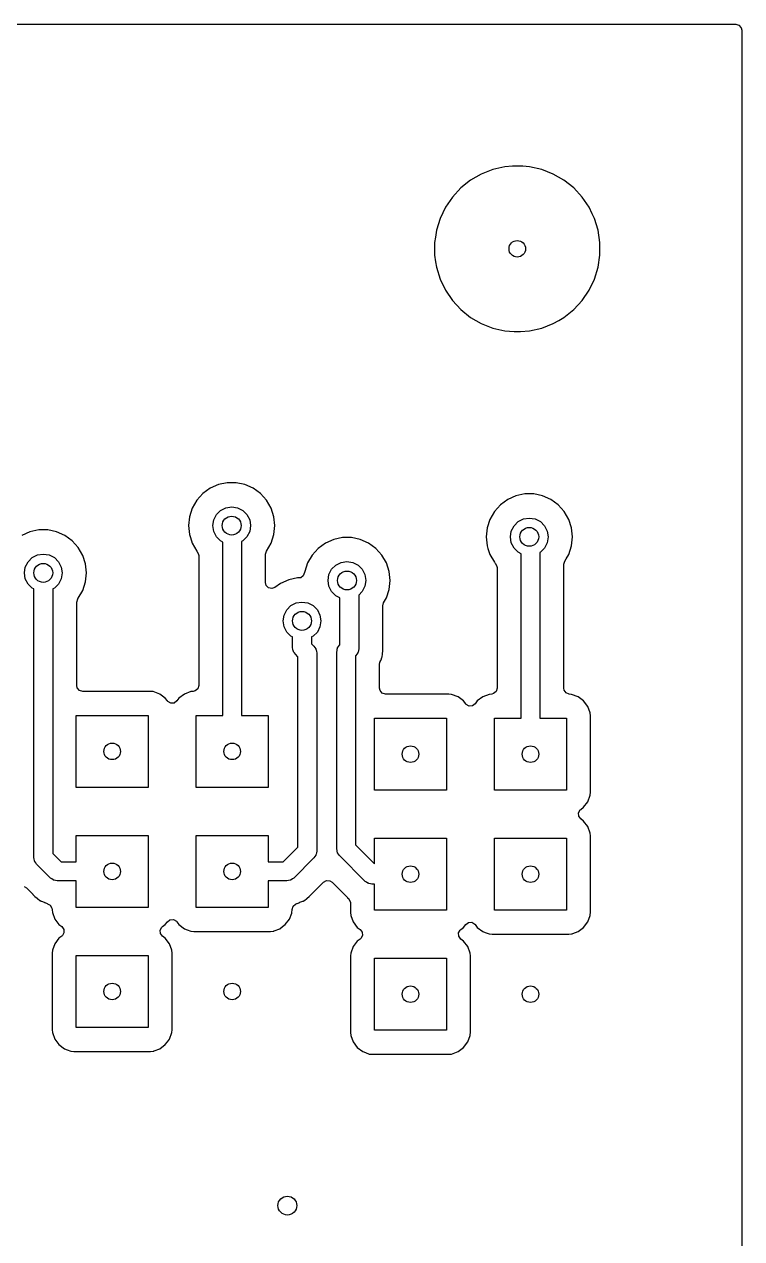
# Model space of a CAD drawing. Extents: x 4.21 to 6.19, y -6.99 to -5.01.
# Drawn here: x 5.589 to 6.187, y -6.025 to -5.013 of the extents above; entities that cross this region are included whole.
import ezdxf

# ---------------------------------------------------------------- set-up
doc = ezdxf.new("R2010")
doc.units = 0
doc.header["$MEASUREMENT"] = 0
doc.layers.add('BLACK', color=7, linetype='CONTINUOUS')

msp = doc.modelspace()

# ---------------------------------------------------------------- linework, layer by layer
at = {"layer": 'BLACK', "linetype": 'CONTINUOUS'}
for p, q in [((4.2179, -5.013), (6.1821, -5.013)), ((6.1821, -5.013), (6.1847, -5.0138)), ((6.1847, -5.0138), (6.1866, -5.0159)), ((6.1866, -5.0159), (6.187, -5.0179)), ((6.187, -5.0179), (6.187, -6.9821)), ((5.97, -5.1377), (5.9611, -5.1429)), ((5.9796, -5.134), (5.97, -5.1377)), ((5.97, -5.1377), (5.97, -5.1377)), ((5.9897, -5.1317), (5.9796, -5.134)), ((5.9796, -5.134), (5.9796, -5.134)), ((5.9959, -5.1312), (5.9897, -5.1317)), ((5.9974, -5.1311), (5.9959, -5.1312)), ((6.0026, -5.1311), (5.9974, -5.1311)), ((6.0045, -5.1312), (6.0026, -5.1311)), ((6.0103, -5.1317), (6.0045, -5.1312)), ((6.0204, -5.134), (6.0103, -5.1317)), ((6.03, -5.1377), (6.0204, -5.134)), ((6.0204, -5.134), (6.0204, -5.134)), ((6.0389, -5.1429), (6.03, -5.1377)), ((6.03, -5.1377), (6.03, -5.1377)), ((5.953, -5.1493), (5.946, -5.1569)), ((5.9611, -5.1429), (5.953, -5.1493)), ((6.047, -5.1493), (6.0389, -5.1429)), ((6.0389, -5.1429), (6.0389, -5.1429)), ((6.0389, -5.1429), (6.0389, -5.1429)), ((6.054, -5.1569), (6.047, -5.1493)), ((5.946, -5.1569), (5.9401, -5.1654)), ((5.946, -5.1569), (5.946, -5.1569)), ((6.0599, -5.1654), (6.054, -5.1569)), ((6.054, -5.1569), (6.054, -5.1569)), ((5.9401, -5.1654), (5.9357, -5.1748)), ((5.9401, -5.1654), (5.9401, -5.1654)), ((6.0624, -5.1708), (6.0599, -5.1654)), ((6.0599, -5.1654), (6.0599, -5.1654)), ((6.0599, -5.1654), (6.0599, -5.1654)), ((5.9357, -5.1748), (5.9326, -5.1846)), ((5.9357, -5.1748), (5.9357, -5.1748)), ((6.0643, -5.1748), (6.0624, -5.1708)), ((6.0674, -5.1846), (6.0643, -5.1748)), ((6.0643, -5.1748), (6.0643, -5.1748)), ((5.9326, -5.1846), (5.9318, -5.1903)), ((6.0689, -5.1948), (6.0674, -5.1846)), ((6.0674, -5.1846), (6.0674, -5.1846)), ((6.0674, -5.1846), (6.0674, -5.1846)), ((5.9318, -5.1903), (5.9311, -5.1948)), ((5.9311, -5.1948), (5.9311, -5.2052)), ((6.0689, -5.2052), (6.0689, -5.1948)), ((5.9311, -5.2052), (5.9319, -5.2108)), ((6.0674, -5.2154), (6.0689, -5.2052)), ((5.9319, -5.2108), (5.9326, -5.2154)), ((5.9326, -5.2154), (5.9357, -5.2252)), ((6.0643, -5.2252), (6.0674, -5.2154)), ((5.9357, -5.2252), (5.9357, -5.2252)), ((5.9357, -5.2252), (5.9401, -5.2346)), ((6.0599, -5.2346), (6.0643, -5.2252)), ((5.9401, -5.2346), (5.9401, -5.2346)), ((5.9401, -5.2346), (5.946, -5.2431)), ((6.054, -5.2431), (6.0599, -5.2346)), ((5.946, -5.2431), (5.946, -5.2431)), ((5.946, -5.2431), (5.953, -5.2507)), ((5.953, -5.2507), (5.9611, -5.2571)), ((6.0389, -5.2571), (6.047, -5.2507)), ((6.047, -5.2507), (6.054, -5.2431)), ((5.9611, -5.2571), (5.9611, -5.2571)), ((5.9611, -5.2571), (5.97, -5.2623)), ((6.03, -5.2623), (6.0345, -5.2597)), ((6.0345, -5.2597), (6.0389, -5.2571)), ((5.97, -5.2623), (5.97, -5.2623)), ((5.97, -5.2623), (5.97, -5.2623)), ((5.97, -5.2623), (5.9796, -5.266)), ((5.9796, -5.266), (5.9897, -5.2683)), ((5.9897, -5.2683), (5.9974, -5.2689)), ((5.9974, -5.2689), (5.9974, -5.2689)), ((5.9974, -5.2689), (6.0026, -5.2689)), ((6.0026, -5.2689), (6.0103, -5.2683)), ((6.0026, -5.2689), (6.0026, -5.2689)), ((6.0103, -5.2683), (6.0204, -5.266)), ((6.0204, -5.266), (6.03, -5.2623)), ((6.03, -5.2623), (6.03, -5.2623)), ((6.03, -5.2623), (6.03, -5.2623)), ((5.744, -5.3995), (5.7379, -5.4039)), ((5.7509, -5.3964), (5.744, -5.3995)), ((5.7582, -5.3949), (5.7509, -5.3964)), ((5.7658, -5.3949), (5.7582, -5.3949)), ((5.7731, -5.3964), (5.7658, -5.3949)), ((5.78, -5.3995), (5.7731, -5.3964)), ((5.7861, -5.4039), (5.78, -5.3995)), ((5.7329, -5.4095), (5.7291, -5.416)), ((5.7379, -5.4039), (5.7329, -5.4095)), ((5.7329, -5.4095), (5.7329, -5.4095)), ((5.7911, -5.4095), (5.7861, -5.4039)), ((5.7949, -5.416), (5.7911, -5.4095)), ((5.7911, -5.4095), (5.7911, -5.4095)), ((5.7911, -5.4095), (5.7911, -5.4095)), ((5.992, -5.4089), (5.9859, -5.4133)), ((5.9989, -5.4058), (5.992, -5.4089)), ((6.0062, -5.4042), (5.9989, -5.4058)), ((6.0138, -5.4042), (6.0062, -5.4042)), ((6.0211, -5.4058), (6.0138, -5.4042)), ((6.028, -5.4089), (6.0211, -5.4058)), ((6.0341, -5.4133), (6.028, -5.4089)), ((5.7291, -5.416), (5.7268, -5.4232)), ((5.7291, -5.416), (5.7291, -5.416)), ((5.747, -5.4258), (5.7493, -5.4214)), ((5.7493, -5.4214), (5.7527, -5.4179)), ((5.7527, -5.4179), (5.7571, -5.4157)), ((5.7571, -5.4157), (5.762, -5.4149)), ((5.762, -5.4149), (5.7669, -5.4157)), ((5.7669, -5.4157), (5.7713, -5.4179)), ((5.7713, -5.4179), (5.7747, -5.4214)), ((5.7747, -5.4214), (5.777, -5.4258)), ((5.7972, -5.4232), (5.7949, -5.416)), ((5.9809, -5.4189), (5.9771, -5.4254)), ((5.9859, -5.4133), (5.9809, -5.4189)), ((5.9809, -5.4189), (5.9809, -5.4189)), ((6.0391, -5.4189), (6.0341, -5.4133)), ((6.0429, -5.4254), (6.0391, -5.4189)), ((6.0391, -5.4189), (6.0391, -5.4189)), ((6.0391, -5.4189), (6.0391, -5.4189)), ((5.7268, -5.4232), (5.726, -5.4306)), ((5.726, -5.4306), (5.7268, -5.4381)), ((5.7463, -5.4306), (5.747, -5.4258)), ((5.747, -5.4355), (5.7463, -5.4306)), ((5.777, -5.4258), (5.7777, -5.4306)), ((5.7777, -5.4306), (5.777, -5.4355)), ((5.798, -5.4306), (5.7972, -5.4232)), ((5.7972, -5.4381), (5.798, -5.4306)), ((5.9748, -5.4325), (5.974, -5.44)), ((5.9771, -5.4254), (5.9748, -5.4325)), ((5.9771, -5.4254), (5.9771, -5.4254)), ((5.995, -5.4351), (5.9973, -5.4307)), ((5.9973, -5.4307), (6.0007, -5.4273)), ((6.0007, -5.4273), (6.0051, -5.425)), ((6.0051, -5.425), (6.01, -5.4243)), ((6.01, -5.4243), (6.0149, -5.425)), ((6.0149, -5.425), (6.0193, -5.4273)), ((6.0193, -5.4273), (6.0227, -5.4307)), ((6.0227, -5.4307), (6.025, -5.4351)), ((6.0452, -5.4325), (6.0429, -5.4254)), ((6.046, -5.44), (6.0452, -5.4325)), ((5.5939, -5.4358), (5.587, -5.4389)), ((5.6012, -5.4342), (5.5939, -5.4358)), ((5.6088, -5.4342), (5.6012, -5.4342)), ((5.6161, -5.4358), (5.6088, -5.4342)), ((5.623, -5.4389), (5.6161, -5.4358)), ((5.6291, -5.4433), (5.623, -5.4389)), ((5.7268, -5.4381), (5.7276, -5.4405)), ((5.7276, -5.4405), (5.7291, -5.4453)), ((5.7493, -5.4399), (5.747, -5.4355)), ((5.7527, -5.4434), (5.7493, -5.4399)), ((5.7747, -5.4399), (5.7713, -5.4434)), ((5.777, -5.4355), (5.7747, -5.4399)), ((5.7949, -5.4453), (5.7972, -5.4381)), ((5.847, -5.4421), (5.8401, -5.4451)), ((5.8543, -5.4405), (5.847, -5.4421)), ((5.8618, -5.4405), (5.8543, -5.4405)), ((5.8692, -5.4421), (5.8618, -5.4405)), ((5.8761, -5.4451), (5.8692, -5.4421)), ((5.974, -5.44), (5.9748, -5.4475)), ((5.9943, -5.44), (5.995, -5.4351)), ((5.995, -5.4449), (5.9943, -5.44)), ((6.025, -5.4351), (6.0257, -5.44)), ((6.0257, -5.44), (6.025, -5.4449)), ((6.0452, -5.4475), (6.046, -5.44)), ((5.6341, -5.4489), (5.6291, -5.4433)), ((5.6379, -5.4554), (5.6341, -5.4489)), ((5.6341, -5.4489), (5.6341, -5.4489)), ((5.6341, -5.4489), (5.6341, -5.4489)), ((5.7291, -5.4453), (5.7291, -5.4453)), ((5.7291, -5.4453), (5.7329, -5.4518)), ((5.7329, -5.4518), (5.7329, -5.4518)), ((5.7329, -5.4518), (5.7332, -5.4521)), ((5.7332, -5.4521), (5.7344, -5.4546)), ((5.7545, -5.4443), (5.7527, -5.4434)), ((5.7545, -5.5887), (5.7545, -5.4443)), ((5.7713, -5.4434), (5.7702, -5.4439)), ((5.7702, -5.4439), (5.7702, -5.5887)), ((5.7903, -5.4545), (5.791, -5.452)), ((5.791, -5.4519), (5.7911, -5.4518)), ((5.791, -5.452), (5.791, -5.4519)), ((5.791, -5.4519), (5.791, -5.4519)), ((5.791, -5.452), (5.791, -5.452)), ((5.7911, -5.4518), (5.7949, -5.4453)), ((5.7911, -5.4518), (5.7911, -5.4518)), ((5.7911, -5.4518), (5.7911, -5.4518)), ((5.834, -5.4496), (5.829, -5.4551)), ((5.8401, -5.4451), (5.834, -5.4496)), ((5.8822, -5.4496), (5.8761, -5.4451)), ((5.8872, -5.4551), (5.8822, -5.4496)), ((5.9748, -5.4475), (5.9755, -5.4496)), ((5.9755, -5.4496), (5.9771, -5.4546)), ((5.9973, -5.4493), (5.995, -5.4449)), ((6.0007, -5.4527), (5.9973, -5.4493)), ((6.0031, -5.454), (6.0007, -5.4527)), ((6.0193, -5.4527), (6.0189, -5.4529)), ((6.0189, -5.4529), (6.0189, -5.591)), ((6.0227, -5.4493), (6.0193, -5.4527)), ((6.025, -5.4449), (6.0227, -5.4493)), ((6.0429, -5.4546), (6.0452, -5.4475)), ((5.59, -5.4651), (5.5923, -5.4607)), ((5.5923, -5.4607), (5.5957, -5.4573)), ((5.5957, -5.4573), (5.6001, -5.455)), ((5.6001, -5.455), (5.605, -5.4543)), ((5.605, -5.4543), (5.6099, -5.455)), ((5.6099, -5.455), (5.6143, -5.4573)), ((5.6143, -5.4573), (5.6177, -5.4607)), ((5.6177, -5.4607), (5.62, -5.4651)), ((5.6402, -5.4625), (5.6379, -5.4554)), ((5.641, -5.47), (5.6402, -5.4625)), ((5.7344, -5.4546), (5.7345, -5.4554)), ((5.7345, -5.4554), (5.7345, -5.5638)), ((5.7903, -5.4781), (5.7903, -5.4545)), ((5.8252, -5.4617), (5.8229, -5.4688)), ((5.829, -5.4551), (5.8252, -5.4617)), ((5.8252, -5.4617), (5.8252, -5.4617)), ((5.829, -5.4551), (5.829, -5.4551)), ((5.8488, -5.4635), (5.8532, -5.4613)), ((5.8532, -5.4613), (5.8581, -5.4605)), ((5.8581, -5.4605), (5.863, -5.4613)), ((5.863, -5.4613), (5.8673, -5.4635)), ((5.8909, -5.4617), (5.8872, -5.4551)), ((5.8872, -5.4551), (5.8872, -5.4551)), ((5.8872, -5.4551), (5.8872, -5.4551)), ((5.8933, -5.4688), (5.8909, -5.4617)), ((5.9771, -5.4546), (5.9771, -5.4546)), ((5.9771, -5.4546), (5.9809, -5.4611)), ((5.9809, -5.4611), (5.9809, -5.4611)), ((5.9809, -5.4611), (5.9814, -5.4617)), ((5.9814, -5.4617), (5.9818, -5.4622)), ((5.9818, -5.4622), (5.983, -5.4647)), ((6.0031, -5.591), (6.0031, -5.454)), ((6.0389, -5.4628), (6.0396, -5.4603)), ((6.0389, -5.5661), (6.0389, -5.4628)), ((6.0396, -5.4603), (6.0407, -5.4584)), ((6.0407, -5.4584), (6.0429, -5.4546)), ((5.5893, -5.47), (5.59, -5.4651)), ((5.59, -5.4749), (5.5893, -5.47)), ((5.62, -5.4651), (5.6207, -5.47)), ((5.6207, -5.47), (5.62, -5.4749)), ((5.6402, -5.4775), (5.641, -5.47)), ((5.8217, -5.4724), (5.8195, -5.474)), ((5.8228, -5.4698), (5.8217, -5.4724)), ((5.8229, -5.4688), (5.8228, -5.4698)), ((5.8423, -5.4763), (5.8431, -5.4714)), ((5.8431, -5.4714), (5.8453, -5.467)), ((5.8453, -5.467), (5.8488, -5.4635)), ((5.8673, -5.4635), (5.8708, -5.467)), ((5.8708, -5.467), (5.8731, -5.4714)), ((5.8731, -5.4714), (5.8738, -5.4763)), ((5.8941, -5.4763), (5.8933, -5.4688)), ((5.983, -5.4647), (5.9831, -5.4655)), ((5.9831, -5.4655), (5.9831, -5.5661)), ((5.5923, -5.4793), (5.59, -5.4749)), ((5.5957, -5.4827), (5.5923, -5.4793)), ((5.5971, -5.4834), (5.5957, -5.4827)), ((5.6143, -5.4827), (5.6129, -5.4834)), ((5.6177, -5.4793), (5.6143, -5.4827)), ((5.62, -5.4749), (5.6177, -5.4793)), ((5.6379, -5.4846), (5.6402, -5.4775)), ((5.7908, -5.4804), (5.7903, -5.4781)), ((5.7928, -5.4824), (5.7908, -5.4804)), ((5.7955, -5.4831), (5.7928, -5.4824)), ((5.7981, -5.4821), (5.7955, -5.4831)), ((5.8026, -5.4789), (5.7981, -5.4821)), ((5.8095, -5.4758), (5.8026, -5.4789)), ((5.8169, -5.4742), (5.8095, -5.4758)), ((5.8179, -5.4742), (5.8169, -5.4742)), ((5.8195, -5.474), (5.8179, -5.4742)), ((5.8431, -5.4811), (5.8423, -5.4763)), ((5.8453, -5.4855), (5.8431, -5.4811)), ((5.8731, -5.4811), (5.8708, -5.4855)), ((5.8738, -5.4763), (5.8731, -5.4811)), ((5.8933, -5.4838), (5.8941, -5.4763)), ((5.5971, -5.4923), (5.5971, -5.4834)), ((5.5971, -5.7071), (5.5971, -5.4923)), ((5.6129, -5.4834), (5.6129, -5.4923)), ((5.6129, -5.4923), (5.6129, -5.7038)), ((5.6329, -5.4944), (5.6337, -5.4917)), ((5.6337, -5.4917), (5.6339, -5.4914)), ((5.6339, -5.4914), (5.6341, -5.4911)), ((5.6339, -5.4914), (5.6339, -5.4914)), ((5.6341, -5.4911), (5.6379, -5.4846)), ((5.6341, -5.4911), (5.6341, -5.4911)), ((5.8488, -5.489), (5.8453, -5.4855)), ((5.8521, -5.4907), (5.8488, -5.489)), ((5.8521, -5.53), (5.8521, -5.4907)), ((5.8708, -5.4855), (5.8679, -5.4885)), ((5.8679, -5.4885), (5.8679, -5.5333)), ((5.8886, -5.495), (5.8909, -5.4909)), ((5.8909, -5.4909), (5.8933, -5.4838)), ((5.6329, -5.5637), (5.6329, -5.4944)), ((5.8057, -5.5051), (5.8079, -5.5007)), ((5.8079, -5.5007), (5.8114, -5.4973)), ((5.8114, -5.4973), (5.8158, -5.495)), ((5.8158, -5.495), (5.8206, -5.4943)), ((5.8206, -5.4943), (5.8255, -5.495)), ((5.8255, -5.495), (5.8299, -5.4973)), ((5.8299, -5.4973), (5.8334, -5.5007)), ((5.8334, -5.5007), (5.8356, -5.5051)), ((5.8879, -5.4975), (5.8886, -5.495)), ((5.8879, -5.5323), (5.8879, -5.4975)), ((5.8049, -5.51), (5.8057, -5.5051)), ((5.8057, -5.5149), (5.8049, -5.51)), ((5.8356, -5.5051), (5.8364, -5.51)), ((5.8364, -5.51), (5.8356, -5.5149)), ((5.8079, -5.5193), (5.8057, -5.5149)), ((5.8114, -5.5227), (5.8079, -5.5193)), ((5.8128, -5.5234), (5.8114, -5.5227)), ((5.8128, -5.5323), (5.8128, -5.5234)), ((5.8299, -5.5227), (5.8285, -5.5234)), ((5.8285, -5.5234), (5.8285, -5.529)), ((5.8334, -5.5193), (5.8299, -5.5227)), ((5.8356, -5.5149), (5.8334, -5.5193)), ((5.813, -5.5336), (5.8128, -5.5323)), ((5.8132, -5.5349), (5.813, -5.5336)), ((5.8285, -5.529), (5.8306, -5.5311)), ((5.8306, -5.5311), (5.8313, -5.5322)), ((5.8313, -5.5322), (5.8321, -5.5332)), ((5.8321, -5.5332), (5.8322, -5.5337)), ((5.8322, -5.5337), (5.8324, -5.534)), ((5.8498, -5.5346), (5.8499, -5.5333)), ((5.8499, -5.5333), (5.8502, -5.5329)), ((5.8502, -5.5329), (5.8503, -5.5325)), ((5.8503, -5.5325), (5.8511, -5.5314)), ((5.8511, -5.5314), (5.8518, -5.5303)), ((5.8518, -5.5303), (5.8521, -5.53)), ((5.8679, -5.5333), (5.8676, -5.5346)), ((5.8879, -5.5326), (5.8879, -5.5323)), ((5.888, -5.535), (5.8879, -5.5326)), ((5.8134, -5.5353), (5.8132, -5.5349)), ((5.8135, -5.5357), (5.8134, -5.5353)), ((5.8144, -5.5367), (5.8135, -5.5357)), ((5.8151, -5.5378), (5.8144, -5.5367)), ((5.8171, -5.5399), (5.8151, -5.5378)), ((5.8171, -5.6986), (5.8171, -5.5399)), ((5.8324, -5.534), (5.8326, -5.5354)), ((5.8326, -5.5354), (5.8329, -5.5366)), ((5.8329, -5.5366), (5.8329, -5.7018)), ((5.8495, -5.5359), (5.8498, -5.5346)), ((5.8495, -5.6999), (5.8495, -5.5359)), ((5.8656, -5.5388), (5.8653, -5.5392)), ((5.8653, -5.5392), (5.8653, -5.6966)), ((5.8663, -5.5377), (5.8656, -5.5388)), ((5.8671, -5.5367), (5.8663, -5.5377)), ((5.8672, -5.5362), (5.8671, -5.5367)), ((5.8674, -5.5359), (5.8672, -5.5362)), ((5.8676, -5.5346), (5.8674, -5.5359)), ((5.8856, -5.5444), (5.8857, -5.5441)), ((5.8857, -5.5441), (5.8858, -5.5438)), ((5.8858, -5.5438), (5.8862, -5.543)), ((5.8862, -5.543), (5.8868, -5.5416)), ((5.8868, -5.5416), (5.8869, -5.5412)), ((5.8869, -5.5412), (5.8871, -5.5404)), ((5.8871, -5.5404), (5.8873, -5.54)), ((5.8873, -5.54), (5.8876, -5.5376)), ((5.8876, -5.5373), (5.888, -5.535)), ((5.8876, -5.5376), (5.8876, -5.5373)), ((5.8853, -5.5462), (5.8856, -5.5444)), ((5.8853, -5.566), (5.8853, -5.5462)), ((5.6333, -5.5658), (5.6329, -5.5637)), ((5.7345, -5.5638), (5.7337, -5.5665)), ((5.6352, -5.5679), (5.6333, -5.5658)), ((5.6379, -5.5687), (5.6352, -5.5679)), ((5.6943, -5.5687), (5.6379, -5.5687)), ((5.6967, -5.5689), (5.6943, -5.5687)), ((5.6943, -5.5687), (5.6943, -5.5687)), ((5.7021, -5.571), (5.6967, -5.5689)), ((5.6967, -5.5689), (5.6967, -5.5689)), ((5.7067, -5.5744), (5.7021, -5.571)), ((5.7021, -5.571), (5.7021, -5.571)), ((5.7084, -5.5767), (5.7067, -5.5744)), ((5.7181, -5.5744), (5.7163, -5.5767)), ((5.7227, -5.571), (5.7181, -5.5744)), ((5.7281, -5.5689), (5.7227, -5.571)), ((5.7227, -5.571), (5.7227, -5.571)), ((5.73, -5.5687), (5.7281, -5.5689)), ((5.7281, -5.5689), (5.7281, -5.5689)), ((5.7316, -5.5683), (5.73, -5.5687)), ((5.7337, -5.5665), (5.7316, -5.5683)), ((5.8857, -5.5681), (5.8853, -5.566)), ((5.8875, -5.5702), (5.8857, -5.5681)), ((5.8902, -5.571), (5.8875, -5.5702)), ((5.9429, -5.571), (5.8902, -5.571)), ((5.9453, -5.5712), (5.9429, -5.571)), ((5.9429, -5.571), (5.9429, -5.571)), ((5.9507, -5.5732), (5.9453, -5.5712)), ((5.9453, -5.5712), (5.9453, -5.5712)), ((5.9553, -5.5767), (5.9507, -5.5732)), ((5.9507, -5.5732), (5.9507, -5.5732)), ((5.9713, -5.5732), (5.9667, -5.5767)), ((5.9767, -5.5712), (5.9713, -5.5732)), ((5.9713, -5.5732), (5.9713, -5.5732)), ((5.9787, -5.571), (5.9767, -5.5712)), ((5.9767, -5.5712), (5.9767, -5.5712)), ((5.9802, -5.5706), (5.9787, -5.571)), ((5.9823, -5.5688), (5.9802, -5.5706)), ((5.9831, -5.5661), (5.9823, -5.5688)), ((6.0391, -5.5677), (6.0389, -5.5661)), ((6.0407, -5.57), (6.0391, -5.5677)), ((6.0433, -5.571), (6.0407, -5.57)), ((6.0453, -5.5712), (6.0433, -5.571)), ((6.0507, -5.5732), (6.0453, -5.5712)), ((6.0453, -5.5712), (6.0453, -5.5712)), ((6.0553, -5.5767), (6.0507, -5.5732)), ((6.0507, -5.5732), (6.0507, -5.5732)), ((5.7089, -5.5772), (5.7084, -5.5767)), ((5.7113, -5.5786), (5.7089, -5.5772)), ((5.7141, -5.5784), (5.7113, -5.5786)), ((5.7163, -5.5767), (5.7141, -5.5784)), ((5.957, -5.579), (5.9553, -5.5767)), ((5.9575, -5.5795), (5.957, -5.579)), ((5.9599, -5.5809), (5.9575, -5.5795)), ((5.9627, -5.5807), (5.9599, -5.5809)), ((5.965, -5.579), (5.9627, -5.5807)), ((5.9667, -5.5767), (5.965, -5.579)), ((6.0588, -5.5813), (6.0553, -5.5767)), ((6.0608, -5.5867), (6.0588, -5.5813)), ((6.0588, -5.5813), (6.0588, -5.5813)), ((5.6324, -5.6487), (5.6324, -5.5887)), ((5.6324, -5.5887), (5.6924, -5.5887)), ((5.6924, -5.5887), (5.6924, -5.6487)), ((5.7324, -5.6487), (5.7324, -5.5887)), ((5.7324, -5.5887), (5.7545, -5.5887)), ((5.7702, -5.5887), (5.7924, -5.5887)), ((5.7924, -5.5887), (5.7924, -5.6487)), ((5.881, -5.651), (5.881, -5.591)), ((5.881, -5.591), (5.941, -5.591)), ((5.941, -5.591), (5.941, -5.651)), ((5.981, -5.651), (5.981, -5.591)), ((5.981, -5.591), (6.0031, -5.591)), ((6.0189, -5.591), (6.041, -5.591)), ((6.041, -5.591), (6.041, -5.651)), ((6.061, -5.5891), (6.0608, -5.5867)), ((6.0608, -5.5867), (6.0608, -5.5867)), ((6.061, -5.6529), (6.061, -5.5891)), ((6.061, -5.5891), (6.061, -5.5891)), ((5.6924, -5.6487), (5.6324, -5.6487)), ((5.7924, -5.6487), (5.7324, -5.6487)), ((5.941, -5.651), (5.881, -5.651)), ((6.041, -5.651), (5.981, -5.651)), ((6.0588, -5.6607), (6.0608, -5.6553)), ((6.0608, -5.6549), (6.061, -5.6529)), ((6.0608, -5.6553), (6.0608, -5.6549)), ((6.061, -5.6529), (6.061, -5.6529)), ((6.053, -5.667), (6.0553, -5.6653)), ((6.0553, -5.6653), (6.0588, -5.6607)), ((6.0588, -5.6607), (6.0588, -5.6607)), ((6.0588, -5.6607), (6.0588, -5.6607)), ((6.0511, -5.6699), (6.0525, -5.6675)), ((6.0513, -5.6727), (6.0511, -5.6699)), ((6.053, -5.675), (6.0513, -5.6727)), ((6.0525, -5.6675), (6.053, -5.667)), ((6.0553, -5.6767), (6.053, -5.675)), ((6.0588, -5.6813), (6.0553, -5.6767)), ((6.0608, -5.6867), (6.0588, -5.6813)), ((6.0588, -5.6813), (6.0588, -5.6813)), ((5.6324, -5.7108), (5.6324, -5.6887)), ((5.6324, -5.6887), (5.6924, -5.6887)), ((5.6924, -5.6887), (5.6924, -5.7487)), ((5.7324, -5.7487), (5.7324, -5.6887)), ((5.7324, -5.6887), (5.7924, -5.6887)), ((5.7924, -5.6887), (5.7924, -5.7108)), ((5.881, -5.7124), (5.881, -5.691)), ((5.881, -5.691), (5.941, -5.691)), ((5.941, -5.691), (5.941, -5.751)), ((5.981, -5.751), (5.981, -5.691)), ((5.981, -5.691), (6.041, -5.691)), ((6.041, -5.691), (6.041, -5.751)), ((6.061, -5.6891), (6.0608, -5.6867)), ((6.0608, -5.6867), (6.0608, -5.6867)), ((6.061, -5.7529), (6.061, -5.6891)), ((6.061, -5.6891), (6.061, -5.6891)), ((5.6129, -5.7038), (5.6199, -5.7108)), ((5.8048, -5.7108), (5.8171, -5.6986)), ((5.8321, -5.7052), (5.8313, -5.7063)), ((5.8322, -5.7048), (5.8321, -5.7052)), ((5.8324, -5.7044), (5.8322, -5.7048)), ((5.8326, -5.7031), (5.8324, -5.7044)), ((5.8329, -5.7018), (5.8326, -5.7031)), ((5.8498, -5.7012), (5.8495, -5.6999)), ((5.8499, -5.7025), (5.8498, -5.7012)), ((5.8502, -5.7029), (5.8499, -5.7025)), ((5.8503, -5.7033), (5.8502, -5.7029)), ((5.8511, -5.7043), (5.8503, -5.7033)), ((5.8518, -5.7055), (5.8511, -5.7043)), ((5.8733, -5.727), (5.8518, -5.7055)), ((5.8653, -5.6966), (5.881, -5.7124)), ((5.5974, -5.7084), (5.5971, -5.7071)), ((5.5976, -5.7097), (5.5974, -5.7084)), ((5.5978, -5.7101), (5.5976, -5.7097)), ((5.5979, -5.7105), (5.5978, -5.7101)), ((5.5987, -5.7115), (5.5979, -5.7105)), ((5.5994, -5.7127), (5.5987, -5.7115)), ((5.611, -5.7243), (5.5994, -5.7127)), ((5.6199, -5.7108), (5.6324, -5.7108)), ((5.7924, -5.7108), (5.8048, -5.7108)), ((5.8306, -5.7074), (5.8137, -5.7243)), ((5.8313, -5.7063), (5.8306, -5.7074)), ((5.6122, -5.725), (5.611, -5.7243)), ((5.6132, -5.7258), (5.6122, -5.725)), ((5.6136, -5.7259), (5.6132, -5.7258)), ((5.614, -5.7261), (5.6136, -5.7259)), ((5.6153, -5.7263), (5.614, -5.7261)), ((5.8107, -5.7261), (5.8094, -5.7263)), ((5.8111, -5.7259), (5.8107, -5.7261)), ((5.8115, -5.7258), (5.8111, -5.7259)), ((5.8126, -5.725), (5.8115, -5.7258)), ((5.8137, -5.7243), (5.8126, -5.725)), ((5.5891, -5.7313), (5.5909, -5.7324)), ((5.5909, -5.7324), (5.5962, -5.7377)), ((5.6166, -5.7266), (5.6153, -5.7263)), ((5.6324, -5.7266), (5.6166, -5.7266)), ((5.6324, -5.7487), (5.6324, -5.7266)), ((5.8081, -5.7266), (5.7924, -5.7266)), ((5.7924, -5.7266), (5.7924, -5.7487)), ((5.8094, -5.7263), (5.8081, -5.7266)), ((5.8285, -5.7377), (5.8386, -5.7276)), ((5.8386, -5.7276), (5.8411, -5.7263)), ((5.8411, -5.7263), (5.8439, -5.7265)), ((5.8439, -5.7265), (5.8457, -5.7276)), ((5.8457, -5.7276), (5.8584, -5.7404)), ((5.8744, -5.7277), (5.8733, -5.727)), ((5.8755, -5.7285), (5.8744, -5.7277)), ((5.8759, -5.7286), (5.8755, -5.7285)), ((5.8763, -5.7288), (5.8759, -5.7286)), ((5.8776, -5.729), (5.8763, -5.7288)), ((5.8789, -5.7293), (5.8776, -5.729)), ((5.881, -5.7293), (5.8789, -5.7293)), ((5.881, -5.751), (5.881, -5.7293)), ((5.5962, -5.7377), (5.5964, -5.7379)), ((5.5964, -5.7379), (5.598, -5.7397)), ((5.598, -5.7397), (5.598, -5.7397)), ((5.598, -5.7397), (5.6, -5.7411)), ((5.6, -5.7411), (5.6002, -5.7413)), ((5.6002, -5.7413), (5.6021, -5.7428)), ((5.6021, -5.7428), (5.6024, -5.7429)), ((5.6024, -5.7429), (5.6032, -5.7434)), ((5.6032, -5.7434), (5.6036, -5.7436)), ((5.6036, -5.7436), (5.6036, -5.7436)), ((5.6036, -5.7436), (5.6036, -5.7436)), ((5.6036, -5.7436), (5.6036, -5.7436)), ((5.6036, -5.7436), (5.6036, -5.7436)), ((5.6036, -5.7436), (5.6058, -5.7444)), ((5.6058, -5.7444), (5.6061, -5.7446)), ((5.6061, -5.7446), (5.6064, -5.7447)), ((5.6064, -5.7447), (5.6083, -5.7455)), ((5.6083, -5.7455), (5.6083, -5.7455)), ((5.6083, -5.7455), (5.6083, -5.7455)), ((5.6083, -5.7455), (5.6085, -5.7456)), ((5.6085, -5.7456), (5.6085, -5.7457)), ((5.6085, -5.7457), (5.6108, -5.7468)), ((5.8132, -5.7477), (5.8153, -5.7459)), ((5.8153, -5.7459), (5.8164, -5.7455)), ((5.8164, -5.7455), (5.8165, -5.7455)), ((5.8165, -5.7455), (5.8187, -5.7446)), ((5.8165, -5.7455), (5.8165, -5.7455)), ((5.8187, -5.7446), (5.8189, -5.7444)), ((5.8189, -5.7444), (5.8212, -5.7436)), ((5.8212, -5.7436), (5.8215, -5.7434)), ((5.8215, -5.7434), (5.8223, -5.7429)), ((5.8223, -5.7429), (5.8226, -5.7428)), ((5.8226, -5.7428), (5.8245, -5.7413)), ((5.8245, -5.7413), (5.8248, -5.7411)), ((5.8248, -5.7411), (5.8267, -5.7397)), ((5.8267, -5.7397), (5.8283, -5.7379)), ((5.8283, -5.7379), (5.8285, -5.7377)), ((5.8584, -5.7404), (5.8586, -5.7406)), ((5.8586, -5.7406), (5.8595, -5.7416)), ((5.8595, -5.7416), (5.8597, -5.7419)), ((5.8597, -5.7419), (5.8609, -5.7444)), ((5.8609, -5.7444), (5.861, -5.7451)), ((5.861, -5.7451), (5.861, -5.7529)), ((5.6108, -5.7468), (5.6122, -5.7492)), ((5.6122, -5.7492), (5.6123, -5.7504)), ((5.6123, -5.7504), (5.6123, -5.7506)), ((5.6123, -5.7506), (5.6126, -5.753)), ((5.6126, -5.753), (5.6126, -5.753)), ((5.6126, -5.753), (5.6146, -5.7584)), ((5.6924, -5.7487), (5.6324, -5.7487)), ((5.7924, -5.7487), (5.7324, -5.7487)), ((5.8101, -5.7584), (5.812, -5.7535)), ((5.812, -5.7535), (5.8121, -5.753)), ((5.8121, -5.753), (5.8124, -5.7506)), ((5.8121, -5.753), (5.8121, -5.753)), ((5.8124, -5.7504), (5.8132, -5.7477)), ((5.8124, -5.7506), (5.8124, -5.7504)), ((5.8124, -5.7506), (5.8124, -5.7506)), ((5.861, -5.7529), (5.8612, -5.7553)), ((5.8612, -5.7553), (5.8612, -5.7553)), ((5.8612, -5.7553), (5.8632, -5.7607)), ((5.941, -5.751), (5.881, -5.751)), ((6.041, -5.751), (5.981, -5.751)), ((6.0588, -5.7607), (6.0608, -5.7553)), ((6.0608, -5.7549), (6.061, -5.7529)), ((6.0608, -5.7553), (6.0608, -5.7549)), ((6.061, -5.7529), (6.061, -5.7529)), ((5.6146, -5.7584), (5.6146, -5.7584)), ((5.6146, -5.7584), (5.6181, -5.763)), ((5.6181, -5.763), (5.6204, -5.7647)), ((5.6204, -5.7647), (5.622, -5.767)), ((5.7025, -5.7677), (5.7038, -5.7652)), ((5.7038, -5.7652), (5.7044, -5.7647)), ((5.7044, -5.7647), (5.7067, -5.763)), ((5.7067, -5.763), (5.7084, -5.7607)), ((5.7084, -5.7607), (5.7106, -5.759)), ((5.7106, -5.759), (5.7134, -5.7588)), ((5.7134, -5.7588), (5.7159, -5.7602)), ((5.7159, -5.7602), (5.7163, -5.7607)), ((5.7163, -5.7607), (5.7181, -5.763)), ((5.7181, -5.763), (5.7227, -5.7665)), ((5.7227, -5.7665), (5.7227, -5.7665)), ((5.7227, -5.7665), (5.7227, -5.7665)), ((5.7227, -5.7665), (5.7248, -5.7673)), ((5.7974, -5.7682), (5.8021, -5.7665)), ((5.8021, -5.7665), (5.8044, -5.7647)), ((5.8044, -5.7647), (5.8067, -5.763)), ((5.8067, -5.763), (5.8101, -5.7584)), ((5.8101, -5.7584), (5.8101, -5.7584)), ((5.8101, -5.7584), (5.8101, -5.7584)), ((5.8632, -5.7607), (5.8632, -5.7607)), ((5.8632, -5.7607), (5.8667, -5.7653)), ((5.8667, -5.7653), (5.869, -5.767)), ((5.953, -5.767), (5.9553, -5.7653)), ((5.9553, -5.7653), (5.957, -5.763)), ((5.957, -5.763), (5.9593, -5.7613)), ((5.9593, -5.7613), (5.9621, -5.7611)), ((5.9621, -5.7611), (5.9645, -5.7625)), ((5.9645, -5.7625), (5.965, -5.763)), ((5.965, -5.763), (5.9667, -5.7653)), ((5.9667, -5.7653), (5.9713, -5.7688)), ((6.0507, -5.7687), (6.0553, -5.7653)), ((6.0553, -5.7653), (6.0588, -5.7607)), ((6.0588, -5.7607), (6.0588, -5.7607)), ((6.0588, -5.7607), (6.0588, -5.7607)), ((5.6181, -5.7744), (5.6146, -5.779)), ((5.6204, -5.7727), (5.6181, -5.7744)), ((5.6209, -5.7722), (5.6204, -5.7727)), ((5.6222, -5.7698), (5.6209, -5.7722)), ((5.622, -5.767), (5.6222, -5.7698)), ((5.7027, -5.7704), (5.7025, -5.7677)), ((5.7044, -5.7727), (5.7027, -5.7704)), ((5.7067, -5.7744), (5.7044, -5.7727)), ((5.7101, -5.779), (5.7067, -5.7744)), ((5.7248, -5.7673), (5.7281, -5.7685)), ((5.7281, -5.7685), (5.7281, -5.7685)), ((5.7281, -5.7685), (5.7304, -5.7687)), ((5.7304, -5.7687), (5.7304, -5.7687)), ((5.7304, -5.7687), (5.7304, -5.7687)), ((5.7304, -5.7687), (5.7304, -5.7687)), ((5.7304, -5.7687), (5.7943, -5.7687)), ((5.7943, -5.7687), (5.7967, -5.7685)), ((5.7943, -5.7687), (5.7943, -5.7687)), ((5.7943, -5.7687), (5.7943, -5.7687)), ((5.7943, -5.7687), (5.7943, -5.7687)), ((5.7967, -5.7685), (5.797, -5.7684)), ((5.7967, -5.7685), (5.7967, -5.7685)), ((5.7967, -5.7685), (5.7967, -5.7685)), ((5.797, -5.7684), (5.7974, -5.7682)), ((5.8667, -5.7767), (5.8632, -5.7813)), ((5.869, -5.775), (5.8667, -5.7767)), ((5.869, -5.767), (5.8707, -5.7693)), ((5.8695, -5.7745), (5.869, -5.775)), ((5.8709, -5.7721), (5.8695, -5.7745)), ((5.8707, -5.7693), (5.8709, -5.7721)), ((5.9511, -5.7699), (5.9525, -5.7675)), ((5.9513, -5.7727), (5.9511, -5.7699)), ((5.953, -5.775), (5.9513, -5.7727)), ((5.9525, -5.7675), (5.953, -5.767)), ((5.9553, -5.7767), (5.953, -5.775)), ((5.9588, -5.7813), (5.9553, -5.7767)), ((5.9713, -5.7688), (5.9713, -5.7688)), ((5.9713, -5.7688), (5.9713, -5.7688)), ((5.9713, -5.7688), (5.9732, -5.7695)), ((5.9732, -5.7695), (5.9767, -5.7708)), ((5.9767, -5.7708), (5.9767, -5.7708)), ((5.9767, -5.7708), (5.9791, -5.771)), ((5.9791, -5.771), (5.9791, -5.771)), ((5.9791, -5.771), (5.9791, -5.771)), ((5.9791, -5.771), (5.9791, -5.771)), ((5.9791, -5.771), (6.0429, -5.771)), ((6.0429, -5.771), (6.0453, -5.7708)), ((6.0429, -5.771), (6.0429, -5.771)), ((6.0429, -5.771), (6.0429, -5.771)), ((6.0429, -5.771), (6.0429, -5.771)), ((6.0453, -5.7708), (6.0457, -5.7706)), ((6.0453, -5.7708), (6.0453, -5.7708)), ((6.0453, -5.7708), (6.0453, -5.7708)), ((6.0457, -5.7706), (6.0464, -5.7704)), ((6.0464, -5.7704), (6.0507, -5.7688)), ((6.0507, -5.7688), (6.0507, -5.7687)), ((5.6126, -5.7844), (5.6123, -5.7868)), ((5.6123, -5.7868), (5.6123, -5.8506)), ((5.6146, -5.779), (5.6126, -5.7844)), ((5.6126, -5.7844), (5.6126, -5.7844)), ((5.6146, -5.779), (5.6146, -5.779)), ((5.7121, -5.7844), (5.7101, -5.779)), ((5.7101, -5.779), (5.7101, -5.779)), ((5.7124, -5.7868), (5.7121, -5.7844)), ((5.7121, -5.7844), (5.7121, -5.7844)), ((5.7124, -5.8506), (5.7124, -5.7868)), ((5.7124, -5.7868), (5.7124, -5.7868)), ((5.8612, -5.7867), (5.861, -5.7891)), ((5.8632, -5.7813), (5.8612, -5.7867)), ((5.8612, -5.7867), (5.8612, -5.7867)), ((5.8632, -5.7813), (5.8632, -5.7813)), ((5.9608, -5.7867), (5.9588, -5.7813)), ((5.9588, -5.7813), (5.9588, -5.7813)), ((5.961, -5.7891), (5.9608, -5.7867)), ((5.9608, -5.7867), (5.9608, -5.7867)), ((5.6324, -5.8487), (5.6324, -5.7887)), ((5.6324, -5.7887), (5.6924, -5.7887)), ((5.6924, -5.7887), (5.6924, -5.8487)), ((5.861, -5.7891), (5.861, -5.8529)), ((5.881, -5.851), (5.881, -5.791)), ((5.881, -5.791), (5.941, -5.791)), ((5.941, -5.791), (5.941, -5.851)), ((5.961, -5.8529), (5.961, -5.7891)), ((5.961, -5.7891), (5.961, -5.7891)), ((5.6123, -5.8506), (5.6126, -5.853)), ((5.6126, -5.853), (5.6126, -5.853)), ((5.6126, -5.853), (5.6146, -5.8584)), ((5.6924, -5.8487), (5.6324, -5.8487)), ((5.7101, -5.8584), (5.7121, -5.853)), ((5.7121, -5.8529), (5.7124, -5.8506)), ((5.7121, -5.853), (5.7121, -5.8529)), ((5.7124, -5.8506), (5.7124, -5.8506)), ((5.861, -5.8529), (5.8612, -5.8553)), ((5.8612, -5.8553), (5.8612, -5.8553)), ((5.8612, -5.8553), (5.8632, -5.8607)), ((5.941, -5.851), (5.881, -5.851)), ((5.9588, -5.8607), (5.9608, -5.8553)), ((5.9608, -5.8549), (5.961, -5.8529)), ((5.9608, -5.8553), (5.9608, -5.8549)), ((5.961, -5.8529), (5.961, -5.8529)), ((5.6146, -5.8584), (5.6146, -5.8584)), ((5.6146, -5.8584), (5.6181, -5.863)), ((5.6181, -5.863), (5.6227, -5.8665)), ((5.6227, -5.8665), (5.6227, -5.8665)), ((5.6227, -5.8665), (5.6227, -5.8665)), ((5.6227, -5.8665), (5.6248, -5.8673)), ((5.6248, -5.8673), (5.6281, -5.8685)), ((5.6974, -5.8682), (5.7021, -5.8665)), ((5.7021, -5.8665), (5.7067, -5.863)), ((5.7067, -5.863), (5.7084, -5.8607)), ((5.7084, -5.8607), (5.7101, -5.8584)), ((5.7101, -5.8584), (5.7101, -5.8584)), ((5.7101, -5.8584), (5.7101, -5.8584)), ((5.8632, -5.8607), (5.8632, -5.8607)), ((5.8632, -5.8607), (5.8667, -5.8653)), ((5.8667, -5.8653), (5.8713, -5.8688)), ((5.9507, -5.8687), (5.9553, -5.8653)), ((5.9553, -5.8653), (5.9588, -5.8607)), ((5.9588, -5.8607), (5.9588, -5.8607)), ((5.9588, -5.8607), (5.9588, -5.8607)), ((5.6281, -5.8685), (5.6281, -5.8685)), ((5.6281, -5.8685), (5.6304, -5.8687)), ((5.6304, -5.8687), (5.6304, -5.8687)), ((5.6304, -5.8687), (5.6304, -5.8687)), ((5.6304, -5.8687), (5.6304, -5.8687)), ((5.6304, -5.8687), (5.6943, -5.8687)), ((5.6943, -5.8687), (5.6967, -5.8685)), ((5.6943, -5.8687), (5.6943, -5.8687)), ((5.6943, -5.8687), (5.6943, -5.8687)), ((5.6943, -5.8687), (5.6943, -5.8687)), ((5.6967, -5.8685), (5.697, -5.8684)), ((5.6967, -5.8685), (5.6967, -5.8685)), ((5.6967, -5.8685), (5.6967, -5.8685)), ((5.697, -5.8684), (5.6974, -5.8682)), ((5.8713, -5.8688), (5.8713, -5.8688)), ((5.8713, -5.8688), (5.8713, -5.8688)), ((5.8713, -5.8688), (5.8736, -5.8696)), ((5.8736, -5.8696), (5.8767, -5.8708)), ((5.8767, -5.8708), (5.8767, -5.8708)), ((5.8767, -5.8708), (5.8791, -5.871)), ((5.8791, -5.871), (5.8791, -5.871)), ((5.8791, -5.871), (5.8791, -5.871)), ((5.8791, -5.871), (5.8791, -5.871)), ((5.8791, -5.871), (5.9429, -5.871)), ((5.9429, -5.871), (5.9453, -5.8708)), ((5.9429, -5.871), (5.9429, -5.871)), ((5.9429, -5.871), (5.9429, -5.871)), ((5.9429, -5.871), (5.9429, -5.871)), ((5.9453, -5.8708), (5.9507, -5.8688)), ((5.9453, -5.8708), (5.9453, -5.8708)), ((5.9453, -5.8708), (5.9453, -5.8708)), ((5.9507, -5.8688), (5.9507, -5.8687))]:
    msp.add_line(p, q, dxfattribs=at)
at = {"layer": 'BLACK'}
for centre, radius in [((6, -5.2), 0.00689), ((5.762, -5.4306), 0.00787), ((6.01, -5.44), 0.00787), ((5.605, -5.47), 0.00787), ((5.8581, -5.4763), 0.00787), ((5.8206, -5.51), 0.00787), ((5.6624, -5.6187), 0.00689), ((5.7624, -5.6187), 0.00689), ((5.911, -5.621), 0.00689), ((6.011, -5.621), 0.00689), ((5.6624, -5.7187), 0.00689), ((5.7624, -5.7187), 0.00689), ((5.911, -5.721), 0.00689), ((6.011, -5.721), 0.00689), ((5.6624, -5.8187), 0.00689), ((5.7624, -5.8187), 0.00689), ((5.911, -5.821), 0.00689), ((6.011, -5.821), 0.00689), ((5.8084, -5.9971), 0.00787)]:
    msp.add_circle(centre, radius, dxfattribs=at)

doc.saveas('drawing.dxf')
